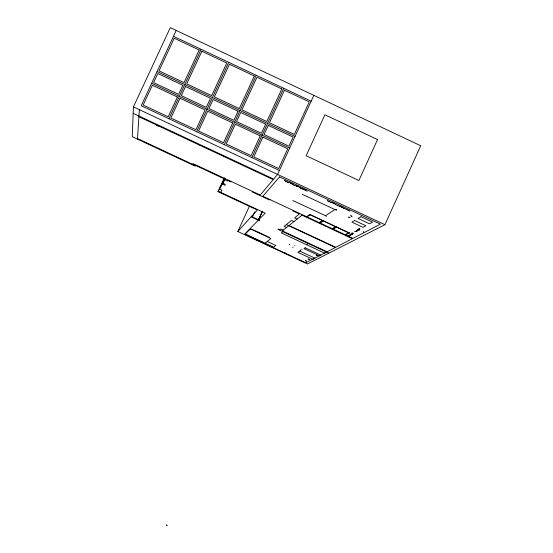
<?xml version="1.0" encoding="UTF-8"?>
<svg xmlns="http://www.w3.org/2000/svg" width="553" height="553" viewBox="0 0 553 553"><rect width="100%" height="100%" fill="white"/><g stroke="black" fill="none" stroke-linecap="round" stroke-linejoin="round"><path stroke-width="0.83" d="M133.425 106.895L132.257 136.709L195.209 166.128L195.486 165.388L225.092 179.227L218.013 191.656L257.325 210.009L237.811 231.5L307.496 263.968L384.916 224.691L420.743 145.757L170.289 27.65L133.425 106.895L384.916 224.691M137.49 139.156L139.363 109.681M350.671 234.776L350.913 235.053L350.395 234.437M349.455 235.198L349.724 235.212M348.895 235.924L349.669 235.841L349.372 235.322M325.351 215.559L326.464 216.389M199.246 144.997L199.474 144.347M192.797 164.379L193.059 163.633L260.228 195.029L273.21 179.621L138.914 116.752M251.857 157.584L283.737 88.259M237.811 231.5L249.341 206.38M252.375 217.177L254.871 211.751M313.855 95.351L277.585 174.423L273.659 179.082L133.176 113.31M262.177 211.626L258.258 220.177L265.226 213.154L218.255 191.227M262.26 211.661L258.341 220.212L244.544 234.244L305.83 262.799L326.574 252.05M258.638 219.859L262.564 211.287M224.269 144.658L256.253 75.305M218.013 191.656L224.352 177.99M224.525 178.128L219.486 189.064L221.953 190.218L220.44 192.79M224.829 178.64L222.32 184.101L224.857 185.29L225.375 184.405L222.824 183.216L224.988 178.508M168.942 118.736L201.126 49.321M196.626 131.711L228.714 62.323M176.207 30.443L141.202 105.734L279.389 170.483M223.364 156.285L223.668 155.676M231.133 181.425L230.836 181.916L227.705 180.451L227.359 181.031L224.76 179.815M252.458 191.393L252.099 191.85L269.491 199.979L269.892 199.543M349.669 235.889L349.067 235.944M284.332 180.299L284.836 180.665M307.205 191.241L304.523 189.714M293.373 210.52L292.91 210.928L299.408 213.963L294.611 217.875L297.134 219.057M263.629 242.532L263.477 242.656A39.152 6.311 24.3 0 1 245.186 234.133L250.488 228.769A38.046 5.959 24.4 0 1 269.567 237.666L269.401 237.804M265.087 243.209L270.915 238.509L250.343 228.914M282.894 231.728L281.353 232.937L324.68 253.156L326.643 252.14M349.876 211.225L348.715 210.534M319.876 222.652L323.146 220.564M306.452 244.647L308.235 243.555M332.871 228.755L336.348 226.765M289.309 244.274L289.751 244.495L289.212 244.391M294.652 245.622L294.915 245.636M357.591 229.689L357.604 230.048M356.332 231.507L356.381 230.995M352.289 234.41C353.236 234.182 350.74 232.689 352.634 233.242M359.298 229.868L359.816 229.772L359.256 229.06M285.189 252.88L284.961 252.804M357.604 229.64L357.991 229.695M357.521 230.781L357.964 230.739L357.722 230.325M350.574 234.189L351.846 234.417M350.775 234.223L350.319 234.299L350.72 234.749M352.302 234.472L351.743 234.368M356.118 231.52C357.314 231.866 355.641 230.318 356.678 230.725M356.346 231.569L355.966 231.507M357.715 229.689L357.335 229.751L357.743 230.228M357.252 230.774L357.853 230.691L357.694 230.255M357.48 230.822L356.747 230.698M350.491 235.315L349.786 235.184M357.708 229.626L358.171 229.723M359.291 229.93L358.821 229.813M349.89 235.232L349.455 235.143M351.929 234.41C353.927 234.845 350.54 232.626 352.448 233.2M359.091 228.458L359.602 228.576M350.837 234.196L351.646 234.375M355.544 231.472L354.819 231.396L355.717 231.52M348.66 235.91L347.968 235.834L348.832 235.958M349.938 235.212L350.913 235.101M358.614 229.778L359.132 229.91M352.703 233.221L353.187 233.352M359.796 228.617L358.966 228.465L359.07 228.824M336.528 209.857L334.738 209.463L336.57 210.002M353.388 233.394L352.869 233.248M288.389 182.372L287.18 182.02M301.682 249.451L302.18 249.548M292.606 247.226L293.097 247.315M300.742 250.412L300.334 250.177M300.493 250.371L300.072 250.163M330.874 202.315L329.014 201.645M330.846 202.329L331.406 202.488M289.406 182.704L288.369 182.4M294.77 185.504L297.127 186.313M331.918 202.647L331.095 202.405M331.648 202.592L332.954 203.013M337.731 205.612L340.399 206.539M339.577 206.255L341.242 206.884M296.353 186.071L297.417 186.423M301.592 188.566L303.742 189.347M287.442 182.089L286.046 181.502M303.189 189.161L302.664 188.96M297.977 186.638L297.396 186.444M346.171 209.269L348.024 210.092M302.18 188.76L301.337 188.462M343.517 208.211L345.66 209.048M344.609 208.654L344.056 208.433M303.715 189.368L304.544 189.693M289.903 182.891L290.747 183.223M337.759 205.598L335.636 204.472M290.436 183.112L291.334 183.506M333.203 203.138L334.102 203.532M294.79 185.483L294.251 185.262M302.346 194.324L334.862 209.559L325.475 215.698L292.814 200.532M137.531 138.547L195.409 165.603M293.947 221.594L291.466 220.44L284.145 226.405L286.523 227.511M288.991 225.541L335.671 247.336M286.378 224.587L335.401 247.474M283.274 230.096L280.945 229.011L279.963 229.813L278.346 229.06L277.965 229.371L328.876 253.122M251.428 216.5L259.827 220.419L259.495 220.751L251.117 216.845M267.23 241.474L275.885 245.511L273.604 247.177L245.325 234.002M151.633 83.303L289.661 148.1M350.858 215.781L352.095 216.361L350.699 215.877M348.729 217.101L349.959 217.675L348.577 217.198M173.483 36.291L311.173 101.192M157.093 71.558L295.032 136.377M310.254 214.647L322.586 220.447M323.457 220.854L335.782 226.64M336.653 227.048L348.957 232.834M310.122 214.744L322.454 220.529M323.325 220.937L335.636 226.723M336.507 227.131L348.805 232.91M294.521 185.359L293.29 184.716M341.215 206.905L341.802 207.161M334.074 203.552L335.491 204.334M298.744 187.025L300.182 187.792M291.313 183.527L292.136 183.907M363.611 231.977C364.233 231.631 362.927 232.378 363.494 232.011M341.775 207.175L342.272 207.416M304.834 189.831L305.774 190.363M343.8 208.329L343.074 207.935M301.102 188.331L299.519 187.426M329.042 201.624L327.936 200.967M342.494 207.541L342.01 207.299M347.996 210.105L348.86 210.617M300.383 187.916L300.846 188.2M292.115 183.935L293.145 184.578M342.466 207.555L342.908 207.797M293.539 184.833L293.125 184.598M286.067 181.481L285.611 181.218M292.731 184.336L292.323 184.059M285.818 181.322L284.484 180.444M327.784 200.829L327.272 200.449M359.167 228.963L359.685 229.474M296.581 185.594L297.161 185.863L296.581 185.594M297.59 186.043L298.171 186.32L297.611 186.036M316.302 255.306L316.966 255.617L316.33 255.306M316.544 255.182L317.208 255.486L316.544 255.182M157.75 125.766L158.31 126.056L157.819 125.766M377.547 139.57L358.897 180.499L306.148 155.732L324.908 114.768L377.547 139.57M260.221 135.886L251.138 155.642L226.205 143.96L235.315 124.197L260.221 135.886M265.613 124.162L261.438 133.245L236.532 121.556L240.728 112.466L265.613 124.162M281.809 88.95L266.829 121.522L241.944 109.826L256.965 77.247L281.809 88.95M262.869 137.13L253.786 156.879L278.671 168.541L287.733 148.798L262.869 137.13M268.267 125.407L264.085 134.49L288.942 146.158L293.111 137.075L268.267 125.407M284.456 90.201L269.477 122.766L294.32 134.441L309.251 101.883L284.456 90.201M232.661 122.953L223.55 142.709L198.568 131.006L207.714 111.236L232.661 122.953M238.073 111.215L233.878 120.312L208.93 108.595L213.14 99.505L238.073 111.215M254.318 75.996L239.29 108.582L214.357 96.865L229.433 64.266L254.318 75.996M177.389 97.003L168.216 116.787L143.151 105.042L152.352 85.252L177.389 97.003M182.836 85.266L178.619 94.363L153.582 82.611L157.812 73.508L182.836 85.266M199.184 50.012L184.059 82.625L159.036 70.867L174.202 38.24L199.184 50.012M180.057 98.254L170.884 118.038L195.907 129.761L205.052 109.992L180.057 98.254M185.497 86.517L181.28 95.614L206.276 107.351L210.479 98.254L185.497 86.517M201.845 51.263L186.727 83.876L211.702 95.614L226.778 63.014L201.845 51.263M279.555 176.919L262.841 196.253L352.959 238.371L380.402 224.152L279.555 176.919M156.976 125.4L157.536 125.683L157.004 125.4M302.007 215.179L282.272 230.891L327.072 251.795L352.33 238.702L302.007 215.179M309.929 214.357L306.867 216.541L307.302 216.748L310.378 214.564L309.929 214.357M322.717 220.357L319.454 222.451L320.311 222.859L323.588 220.771L322.717 220.357M299.802 251.097L297.797 252.299L312.811 259.302L314.982 258.175L299.802 251.097M305.228 247.827L303.943 248.601L319.482 255.845L320.871 255.127L305.228 247.827M354.611 220.509L351.888 222.119L362.996 227.324L365.851 225.769L354.611 220.509M360.978 216.735L358.109 218.442L369.522 223.785L372.535 222.147L360.978 216.735M335.92 226.564L332.45 228.555L333.307 228.956L336.791 226.972L335.92 226.564M305.297 260.532L306.514 261.099L305.297 260.532M308.159 259.011L309.39 259.585L308.159 259.011M349.109 232.758L345.431 234.652L349.537 232.958L349.109 232.758M284.173 252.382L284.567 252.583L284.207 252.389M167.054 525.35L166.363 525.039L167.061 525.336"/></g></svg>
